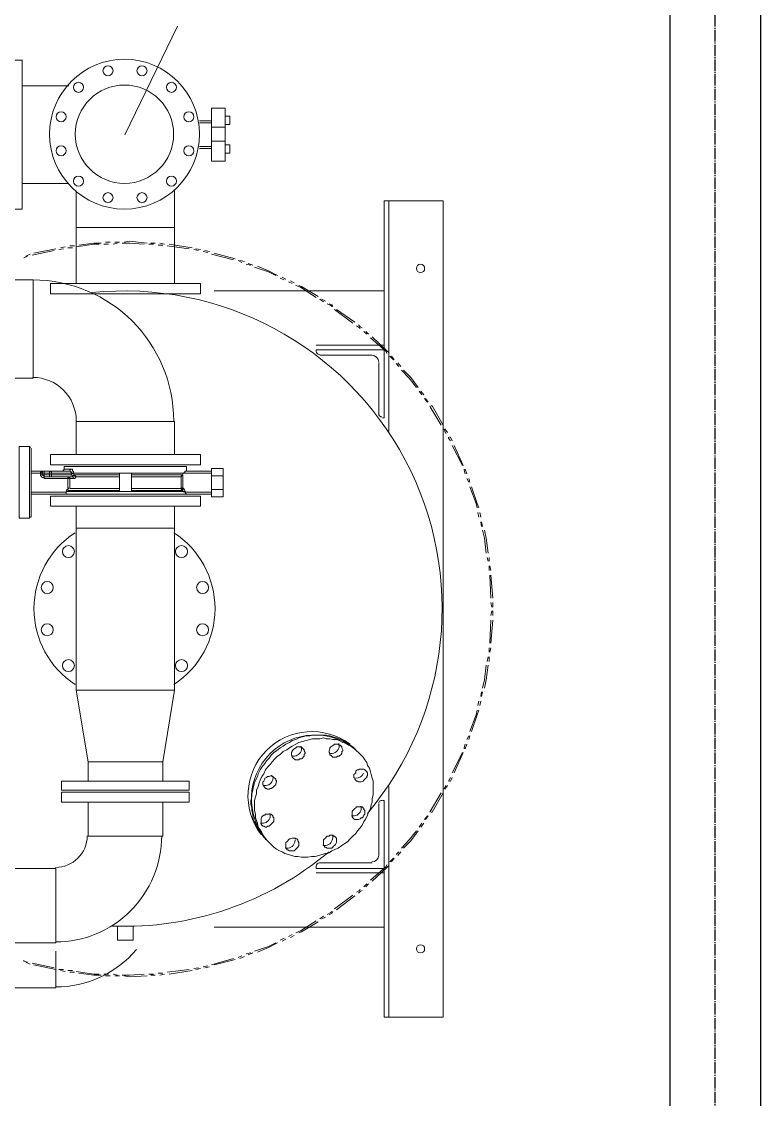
# Model space of a CAD drawing. Header units: millimetres. Extents: x -18489 to 17339, y -1599 to 10961.
# Drawn here: x -14191 to -14028.1, y 7256.3 to 7493.9 of the extents above; entities that cross this region are included whole.
import ezdxf

# ---------------------------------------------------------------- set-up
doc = ezdxf.new("R2010")
doc.units = ezdxf.units.MM
doc.linetypes.add('X-CUB3-L10$0$COL-CEN-LIN', pattern=[3.25, 2.5, -0.25, 0.25, -0.25])
for name, color, linetype in [('188K-SM-03-F10-MECH-EQ-Y2257103$0$M-EQPM-AD', 5, 'Continuous'), ('X-CUB3-L10$0$CCL', 8, 'X-CUB3-L10$0$COL-CEN-LIN'), ('X-CUB3-L10$0$WALL-RC', 8, 'Continuous')]:
    doc.layers.add(name, color=color, linetype=linetype)

# ---------------------------------------------------------------- blocks, each defined once
blk = doc.blocks.new('188K-SM-03-F10-MECH-EQ-Y2257103$0$矽品二林中科一期-設備-空調$0$ZIN280AH(OD1400TL2135) 外型圖-Model')
at = {"color": 0, "lineweight": 13}
for points in [[(4426.6, 8226.2), (4311.1, 7987)], [(4084.1, 8094.5), (4187.4, 8094.5)], [(4532, 8003.3), (4532, 8045.8), (4501.6, 8045.8), (4501.6, 8003.3)], [(4532, 8027.6), (4542.1, 8027.6), (4542.1, 8009.3), (4532, 8009.3)], [(4501.6, 7972.9), (4501.6, 7928.3), (4532, 7928.3), (4532, 7972.9)], [(4532, 7946.5), (4542.1, 7946.5), (4542.1, 7964.7), (4532, 7964.7)], [(4187.4, 7879.6), (4084.1, 7879.6)], [(4203.6, 7863.4), (4203.6, 7658.7)], [(4420.5, 7863.4), (4420.5, 7658.7)], [(4882.6, 6369.6), (4882.6, 6041.3), (5012.3, 6041.3), (5012.3, 7841.1), (4882.6, 7841.1), (4882.6, 7512.8)], [(4892.8, 7332.4), (4892.8, 7841.1)], [(4203.6, 7782.3), (4420.5, 7782.3)], [(4258.4, 7747.9), (4242.1, 7747.9), (4209.7, 7743.8)], [(4278.6, 7749.9), (4268.5, 7749.9)], [(4294.8, 7747.9), (4284.7, 7745.9)], [(4298.9, 7749.9), (4288.8, 7749.9)], [(4353.6, 7745.9), (4321.2, 7747.9), (4305, 7747.9)], [(4359.7, 7747.9), (4321.2, 7751.9), (4309, 7749.9)], [(4377.9, 7747.9), (4367.8, 7747.9)], [(4398.2, 7745.9), (4388.1, 7747.9)], [(4102.3, 7723.6), (4092.2, 7719.5)], [(4155, 7731.7), (4106.3, 7721.5)], [(4159, 7735.7), (4110.4, 7725.6)], [(4175.3, 7735.7), (4165.1, 7733.7)], [(4179.3, 7739.8), (4169.2, 7737.7)], [(4195.5, 7737.7), (4185.4, 7737.7)], [(4199.6, 7741.8), (4189.4, 7741.8)], [(4254.3, 7745.9), (4242.1, 7745.9), (4203.6, 7739.8)], [(4274.6, 7745.9), (4264.4, 7745.9)], [(4373.9, 7745.9), (4363.8, 7745.9)], [(4394.2, 7743.8), (4384, 7743.8)], [(4452.9, 7735.7), (4404.3, 7741.8)], [(4459, 7737.7), (4408.3, 7745.9)], [(4473.2, 7731.7), (4463.1, 7733.7)], [(4477.3, 7733.7), (4467.1, 7735.7)], [(4493.5, 7727.6), (4483.3, 7729.6)], [(4497.5, 7729.6), (4487.4, 7731.7)], [(4550.2, 7711.4), (4501.6, 7723.6)], [(4554.3, 7713.4), (4507.7, 7725.6)], [(4096.2, 7719.5), (4088.1, 7715.4)], [(4568.5, 7705.3), (4560.4, 7709.4)], [(4574.5, 7707.3), (4564.4, 7709.4)], [(4588.7, 7699.2), (4578.6, 7701.3)], [(4592.8, 7699.2), (4582.7, 7703.3)], [(4643.5, 7676.9), (4627.2, 7685), (4596.8, 7695.2)], [(4647.5, 7676.9), (4627.2, 7687.1), (4602.9, 7697.2)], [(2387.6, 7449.9), (4108.4, 7449.9), (4108.4, 7666.8), (2387.6, 7666.8)], [(4661.7, 7666.8), (4653.6, 7670.9)], [(4665.8, 7668.8), (4657.6, 7672.9)], [(4679.9, 7658.7), (4671.8, 7662.8)], [(4684, 7660.7), (4675.9, 7664.8)], [(4732.6, 7628.3), (4698.2, 7650.6), (4688, 7654.6)], [(4736.7, 7630.3), (4700.2, 7652.6), (4694.1, 7654.6)], [(4882.6, 7642.5), (4507.7, 7642.5)], [(4748.9, 7618.2), (4740.7, 7624.2)], [(4752.9, 7620.2), (4744.8, 7624.2)], [(4767.1, 7608), (4765.1, 7610.1), (4757, 7614.1)], [(4769.1, 7608), (4767.1, 7612.1), (4761, 7614.1)], [(4813.7, 7571.5), (4773.2, 7601.9)], [(4817.8, 7573.6), (4777.2, 7601.9)], [(4829.9, 7559.4), (4827.9, 7561.4), (4821.8, 7565.5)], [(4834, 7561.4), (4829.9, 7563.4), (4825.9, 7567.5)], [(4844.1, 7547.2), (4838, 7553.3)], [(4848.2, 7547.2), (4842.1, 7553.3)], [(4888.7, 7504.7), (4886.7, 7508.7), (4852.2, 7539.1)], [(4892.8, 7506.7), (4888.7, 7510.7), (4856.3, 7541.1)], [(4882.6, 7522.9), (4732.6, 7522.9)], [(4878.6, 7362.8), (4882.6, 7362.8), (4882.6, 7512.8), (4732.6, 7512.8), (4732.6, 7508.7)], [(4856.3, 7500.6), (4740.7, 7500.6)], [(4902.9, 7490.5), (4894.8, 7498.6)], [(4904.9, 7490.5), (4898.8, 7498.6)], [(4870.5, 7484.4), (4870.5, 7370.9)], [(4915.1, 7476.3), (4909, 7482.4)], [(4919.1, 7476.3), (4913, 7484.4)], [(4953.6, 7429.7), (4937.3, 7449.9), (4921.1, 7468.2)], [(4957.6, 7429.7), (4941.4, 7452), (4925.2, 7468.2)], [(4965.7, 7413.5), (4959.6, 7421.6)], [(4969.8, 7413.5), (4963.7, 7421.6)], [(4977.9, 7397.2), (4971.8, 7405.3)], [(4979.9, 7397.2), (4973.8, 7405.3)], [(5008.3, 7346.6), (4984, 7387.1), (4984, 7389.1)], [(5012.3, 7346.6), (4988, 7389.1), (4986, 7389.1)], [(4203.6, 7281.7), (4203.6, 7354.7), (4420.5, 7354.7), (4420.5, 7281.7)], [(5018.4, 7328.3), (5014.4, 7338.5)], [(5022.5, 7330.4), (5016.4, 7338.5)], [(5028.6, 7312.1), (5024.5, 7318.2), (5024.5, 7320.2)], [(5032.6, 7312.1), (5028.6, 7320.2), (5026.5, 7320.2)], [(4104.3, 7295.9), (4104.3, 7143.9)], [(5054.9, 7257.4), (5032.6, 7302)], [(5056.9, 7257.4), (5036.7, 7302)], [(4446.9, 7245.2), (4446.9, 7255.4), (4311.1, 7255.4), (4177.3, 7255.4), (4177.3, 7249.3), (4193.5, 7249.3), (4195.5, 7249.3), (4195.5, 7247.3), (4195.5, 7245.2), (4197.6, 7245.2), (4197.6, 7243.2), (4197.6, 7241.2), (4298.9, 7241.2)], [(4501.6, 7204.7), (4501.6, 7188.5), (4527.9, 7188.5), (4527.9, 7251.3), (4501.6, 7251.3), (4501.6, 7235.1), (4501.6, 7204.7), (4527.9, 7204.7)], [(5061, 7239.1), (5059, 7247.3), (5059, 7249.3)], [(5065, 7239.1), (5061, 7249.3)], [(4104.3, 7241.2), (4124.6, 7241.2), (4124.6, 7243.2), (4126.6, 7243.2), (4128.6, 7245.2), (4130.7, 7245.2), (4132.7, 7245.2), (4134.7, 7245.2)], [(4104.3, 7245.2), (4132.7, 7245.2)], [(4128.6, 7237.1), (4124.6, 7237.1), (4124.6, 7241.2), (4128.6, 7241.2)], [(4146.9, 7245.2), (4134.7, 7245.2), (4132.7, 7245.2), (4132.7, 7243.2), (4132.7, 7241.2), (4128.6, 7241.2), (4128.6, 7237.1), (4132.7, 7237.1), (4132.7, 7241.2), (4144.9, 7241.2), (4144.9, 7243.2), (4146.9, 7245.2), (4148.9, 7245.2), (4148.9, 7243.2), (4148.9, 7241.2), (4193.5, 7241.2), (4193.5, 7239.1), (4193.5, 7237.1), (4148.9, 7237.1), (4148.9, 7241.2), (4144.9, 7241.2), (4144.9, 7237.1), (4132.7, 7237.1), (4132.7, 7235.1), (4132.7, 7233.1), (4134.7, 7233.1), (4146.9, 7233.1)], [(4298.9, 7202.7), (4185.4, 7202.7), (4185.4, 7229), (4132.7, 7229), (4132.7, 7233.1), (4134.7, 7233.1)], [(4148.9, 7245.2), (4189.4, 7245.2), (4191.5, 7245.2), (4191.5, 7243.2), (4193.5, 7243.2), (4193.5, 7241.2)], [(4148.9, 7233.1), (4195.5, 7233.1)], [(4298.9, 7206.7), (4189.4, 7206.7), (4189.4, 7229), (4199.6, 7229), (4201.6, 7229), (4201.6, 7231), (4203.6, 7233.1)], [(4197.6, 7241.2), (4193.5, 7241.2), (4197.6, 7241.2)], [(4193.5, 7237.1), (4195.5, 7235.1), (4199.6, 7235.1)], [(4298.9, 7233.1), (4203.6, 7233.1), (4201.6, 7235.1), (4199.6, 7237.1), (4298.9, 7237.1)], [(4325.2, 7241.2), (4442.8, 7241.2), (4442.8, 7243.2), (4442.8, 7245.2), (4501.6, 7245.2), (4442.8, 7245.2)], [(4325.2, 7237.1), (4438.7, 7237.1), (4438.7, 7206.7)], [(4325.2, 7233.1), (4434.7, 7233.1), (4434.7, 7206.7), (4436.7, 7206.7), (4438.7, 7206.7), (4438.7, 7202.7)], [(4438.7, 7237.1), (4438.7, 7237.1)], [(4501.6, 7235.1), (4527.9, 7235.1)], [(5069.1, 7220.9), (5065, 7229)], [(5071.1, 7220.9), (5069.1, 7229)], [(4298.9, 7200.6), (4181.3, 7200.6), (4181.3, 7198.6), (4181.3, 7196.6), (4181.3, 7194.6), (4104.3, 7194.6)], [(4185.4, 7202.7), (4185.4, 7202.7)], [(4325.2, 7202.7), (4438.7, 7202.7), (4436.7, 7204.7), (4434.7, 7204.7), (4434.7, 7206.7), (4325.2, 7206.7)], [(4325.2, 7200.6), (4440.8, 7200.6), (4440.8, 7198.6), (4444.8, 7198.6), (4444.8, 7200.6), (4440.8, 7200.6)], [(5087.3, 7164.2), (5085.3, 7174.3), (5071.1, 7210.8)], [(5091.4, 7164.2), (5087.3, 7174.3), (5075.2, 7210.8)], [(4104.3, 7198.6), (4181.3, 7198.6)], [(4177.3, 7194.6), (4177.3, 7194.6)], [(4177.3, 7194.6), (4311.1, 7194.6), (4444.8, 7194.6)], [(4444.8, 7198.6), (4501.6, 7198.6), (4444.8, 7198.6), (4444.8, 7196.6), (4446.9, 7194.6), (4501.6, 7194.6), (4446.9, 7194.6)], [(4203.6, 7168.2), (4203.6, 6762.8)], [(4420.5, 7168.2), (4420.5, 6762.8)], [(5091.4, 7143.9), (5089.4, 7154)], [(5095.4, 7143.9), (5093.4, 7154)], [(5097.5, 7123.6), (5095.4, 7133.7)], [(5099.5, 7123.6), (5097.5, 7133.7)], [(4203.6, 7119.6), (4420.5, 7119.6)], [(5107.6, 7064.8), (5103.5, 7097.3), (5099.5, 7115.5)], [(5111.7, 7064.8), (5107.6, 7097.3), (5103.5, 7115.5)], [(5111.7, 7046.6), (5109.6, 7054.7)], [(5113.7, 7046.6), (5113.7, 7054.7)], [(5113.7, 7026.3), (5113.7, 7036.5)], [(5117.7, 7026.3), (5115.7, 7036.5)], [(5117.7, 6965.5), (5115.7, 7016.2)], [(5121.8, 6965.5), (5117.7, 7016.2)], [(5119.8, 6945.3), (5117.7, 6955.4)], [(5121.8, 6945.3), (5121.8, 6955.4)], [(5115.7, 6866.2), (5117.7, 6916.9)], [(5117.7, 6927), (5119.8, 6937.1)], [(5117.7, 6866.2), (5121.8, 6916.9)], [(5121.8, 6927), (5121.8, 6937.1)], [(5113.7, 6845.9), (5113.7, 6856.1)], [(5115.7, 6845.9), (5117.7, 6856.1)], [(5109.6, 6825.7), (5111.7, 6835.8)], [(5113.7, 6825.7), (5113.7, 6835.8)], [(5099.5, 6766.9), (5103.5, 6785.1), (5107.6, 6817.6)], [(5103.5, 6766.9), (5107.6, 6785.1), (5111.7, 6817.6)], [(5095.4, 6748.7), (5097.5, 6758.8)], [(5097.5, 6748.7), (5099.5, 6758.8)], [(5089.4, 6728.4), (5091.4, 6738.5)], [(5093.4, 6728.4), (5095.4, 6738.5)], [(5071.1, 6671.6), (5085.3, 6708.1), (5087.3, 6718.2)], [(5075.2, 6671.6), (5087.3, 6708.1), (5091.4, 6718.2)], [(4621.2, 6432.5), (4621.2, 6434.5), (4617.1, 6438.5), (4613.1, 6444.6), (4609, 6450.7), (4604.9, 6456.8), (4600.9, 6462.9), (4598.9, 6469), (4594.8, 6475), (4592.8, 6483.1), (4592.8, 6489.2), (4590.8, 6497.3), (4590.8, 6503.4), (4588.7, 6511.5), (4588.7, 6519.6), (4590.8, 6527.7), (4590.8, 6533.8), (4592.8, 6541.9), (4594.8, 6550), (4596.8, 6558.1), (4598.9, 6564.2), (4602.9, 6572.3), (4604.9, 6578.4), (4609, 6586.5), (4613.1, 6592.6), (4619.1, 6600.7), (4623.2, 6606.8), (4629.3, 6612.9), (4633.3, 6618.9), (4639.4, 6625), (4645.5, 6629.1), (4653.6, 6635.2), (4659.7, 6639.2), (4665.8, 6643.3), (4673.9, 6647.3), (4679.9, 6651.4), (4688, 6653.4), (4694.1, 6657.4), (4702.2, 6659.5), (4710.3, 6661.5), (4718.4, 6661.5), (4724.5, 6663.5), (4732.6, 6663.5), (4740.7, 6663.5), (4748.9, 6663.5), (4754.9, 6663.5), (4763, 6661.5), (4769.1, 6659.5), (4777.2, 6657.4), (4783.3, 6655.4), (4789.4, 6653.4), (4795.5, 6649.3), (4801.5, 6645.3), (4807.6, 6641.2), (4813.7, 6637.2), (4817.8, 6633.1)], [(5065, 6653.4), (5069.1, 6661.5)], [(5069.1, 6653.4), (5071.1, 6661.5)], [(5059, 6633.1), (5059, 6635.2), (5061, 6643.3)], [(5061, 6633.1), (5065, 6643.3)], [(5032.6, 6580.4), (5054.9, 6625)], [(5036.7, 6580.4), (5056.9, 6625)], [(4230, 6604.7), (4230, 6562.2)], [(4394.2, 6604.7), (4394.2, 6562.2)], [(5024.5, 6562.2), (5028.6, 6570.3)], [(5026.5, 6562.2), (5028.6, 6562.2), (5032.6, 6570.3)], [(4892.8, 6550), (4892.8, 6041.3)], [(4984, 6493.3), (4984, 6495.3), (5008.3, 6535.8)], [(4986, 6493.3), (4988, 6493.3), (5012.3, 6535.8)], [(5014.4, 6543.9), (5018.4, 6552.1)], [(5016.4, 6543.9), (5022.5, 6552.1)], [(4230, 6515.6), (4230, 6440.6), (4394.2, 6440.6), (4394.2, 6515.6)], [(4878.6, 6519.6), (4882.6, 6519.6), (4882.6, 6369.6), (4732.6, 6369.6), (4732.6, 6373.7)], [(4870.5, 6398), (4870.5, 6511.5)], [(4959.6, 6460.8), (4965.7, 6469)], [(4963.7, 6460.8), (4969.8, 6469)], [(4971.8, 6477.1), (4977.9, 6485.2)], [(4973.8, 6477.1), (4979.9, 6485.2)], [(4921.1, 6414.2), (4937.3, 6432.5), (4953.6, 6452.7)], [(4925.2, 6414.2), (4941.4, 6430.4), (4957.6, 6452.7)], [(4894.8, 6383.8), (4902.9, 6391.9)], [(4898.8, 6383.8), (4904.9, 6391.9)], [(4909, 6400), (4915.1, 6406.1)], [(4913, 6398), (4919.1, 6406.1)], [(3546.9, 6369.6), (4159, 6369.6), (4159, 6205.5), (3546.9, 6205.5)], [(4856.3, 6381.8), (4740.7, 6381.8)], [(4852.2, 6343.3), (4886.7, 6373.7), (4888.7, 6377.7)], [(4856.3, 6341.3), (4888.7, 6371.7), (4892.8, 6375.7)], [(4882.6, 6359.5), (4732.6, 6359.5)], [(4821.8, 6316.9), (4827.9, 6321), (4829.9, 6323)], [(4825.9, 6314.9), (4829.9, 6319), (4834, 6321)], [(4838, 6329.1), (4844.1, 6335.2)], [(4842.1, 6329.1), (4848.2, 6335.2)], [(4773.2, 6280.5), (4813.7, 6310.9)], [(4777.2, 6278.4), (4817.8, 6308.8)], [(4757, 6268.3), (4765.1, 6272.3), (4767.1, 6274.4)], [(4761, 6268.3), (4767.1, 6270.3), (4769.1, 6274.4)], [(4688, 6227.8), (4698.2, 6231.8), (4732.6, 6254.1)], [(4694.1, 6227.8), (4700.2, 6229.8), (4736.7, 6252.1)], [(4740.7, 6258.2), (4748.9, 6264.2)], [(4744.8, 6258.2), (4752.9, 6262.2)], [(4294.8, 6241.9), (4294.8, 6211.5), (4329.3, 6211.5), (4329.3, 6241.9)], [(4882.6, 6239.9), (4507.7, 6239.9)], [(4596.8, 6187.2), (4627.2, 6197.4), (4643.5, 6205.5)], [(4602.9, 6185.2), (4627.2, 6195.3), (4647.5, 6205.5)], [(4653.6, 6211.5), (4661.7, 6215.6)], [(4657.6, 6209.5), (4665.8, 6213.6)], [(4671.8, 6219.7), (4679.9, 6223.7)], [(4675.9, 6217.6), (4684, 6221.7)], [(4159, 6187.2), (4159, 6106.1), (3646.3, 6106.1)], [(4578.6, 6181.1), (4588.7, 6183.2)], [(4582.7, 6179.1), (4592.8, 6183.2)], [(4088.1, 6167), (4088.1, 6164.9), (4096.2, 6162.9)], [(4092.2, 6162.9), (4102.3, 6158.8)], [(4106.3, 6160.9), (4155, 6150.7)], [(4110.4, 6156.8), (4159, 6146.7)], [(4483.3, 6152.8), (4493.5, 6154.8)], [(4501.6, 6156.8), (4550.2, 6171)], [(4507.7, 6156.8), (4554.3, 6169)], [(4560.4, 6173), (4568.5, 6177.1)], [(4564.4, 6171), (4574.5, 6175.1)], [(4165.1, 6146.7), (4175.3, 6146.7)], [(4169.2, 6144.7), (4179.3, 6142.6)], [(4185.4, 6144.7), (4195.5, 6144.7)], [(4189.4, 6140.6), (4199.6, 6140.6)], [(4203.6, 6142.6), (4242.1, 6136.6), (4254.3, 6136.6)], [(4209.7, 6138.6), (4242.1, 6134.5), (4258.4, 6134.5)], [(4264.4, 6136.6), (4274.6, 6136.6)], [(4268.5, 6132.5), (4278.6, 6132.5)], [(4284.7, 6136.6), (4294.8, 6134.5)], [(4288.8, 6132.5), (4298.9, 6132.5)], [(4305, 6134.5), (4321.2, 6134.5), (4353.6, 6136.6)], [(4309, 6132.5), (4321.2, 6130.5), (4359.7, 6132.5)], [(4363.8, 6136.6), (4373.9, 6136.6)], [(4367.8, 6134.5), (4377.9, 6134.5)], [(4384, 6138.6), (4394.2, 6138.6)], [(4388.1, 6134.5), (4398.2, 6136.6)], [(4404.3, 6140.6), (4452.9, 6146.7)], [(4408.3, 6136.6), (4459, 6144.7)], [(4463.1, 6148.7), (4473.2, 6150.7)], [(4467.1, 6146.7), (4477.3, 6148.7)], [(4487.4, 6150.7), (4497.5, 6152.8)]]:
    blk.add_lwpolyline(points, dxfattribs=at)
for points in [[(4061.8, 7822.9), (4084.1, 7822.9), (4084.1, 8151.2), (4061.8, 8151.2)], [(4501.6, 8017.4), (4475.2, 8017.4)], [(4501.6, 8013.4), (4475.2, 8013.4)], [(4501.6, 8003.3), (4532, 8003.3), (4532, 7972.9), (4501.6, 7972.9)], [(4501.6, 7960.7), (4475.2, 7960.7)], [(4475.2, 7956.6), (4501.6, 7956.6)], [(4146.9, 7658.7), (4146.9, 7636.4), (4477.3, 7636.4), (4477.3, 7658.7)], [(4078, 7141.9), (4078, 7299.9), (4100.3, 7299.9), (4100.3, 7141.9)], [(4146.9, 7259.4), (4477.3, 7259.4), (4477.3, 7281.7), (4146.9, 7281.7)], [(4148.9, 7233.1), (4146.9, 7233.1), (4144.9, 7233.1), (4144.9, 7235.1), (4144.9, 7237.1), (4148.9, 7237.1), (4148.9, 7235.1)], [(4185.4, 7233.1), (4187.4, 7233.1), (4187.4, 7231), (4189.4, 7231), (4189.4, 7229), (4185.4, 7229)], [(4311.1, 7200.6), (4325.2, 7200.6), (4325.2, 7241.2), (4311.1, 7241.2), (4298.9, 7241.2), (4298.9, 7200.6)], [(4501.6, 7241.2), (4442.8, 7241.2)], [(4146.9, 7190.5), (4477.3, 7190.5), (4477.3, 7168.2), (4146.9, 7168.2)], [(4230, 6604.7), (4203.6, 6762.8), (4420.5, 6762.8), (4394.2, 6604.7)], [(4848.2, 6493.3), (4846.1, 6487.2), (4842.1, 6479.1), (4838, 6473), (4834, 6464.9), (4829.9, 6458.8), (4823.8, 6452.7), (4819.8, 6446.7), (4813.7, 6440.6), (4807.6, 6434.5), (4801.5, 6428.4), (4795.5, 6424.4), (4789.4, 6420.3), (4781.3, 6414.2), (4775.2, 6412.2), (4767.1, 6408.1), (4761, 6404.1), (4752.9, 6402.1), (4744.8, 6400), (4738.7, 6398), (4730.6, 6396), (4722.5, 6396), (4714.4, 6394), (4708.3, 6394), (4700.2, 6394), (4692.1, 6396), (4686, 6396), (4677.9, 6398), (4671.8, 6400), (4663.7, 6402.1), (4657.6, 6406.1), (4651.6, 6408.1), (4645.5, 6412.2), (4639.4, 6416.3), (4635.3, 6420.3), (4629.3, 6426.4), (4625.2, 6430.4), (4619.1, 6436.5), (4615.1, 6442.6), (4613.1, 6448.7), (4609, 6454.8), (4604.9, 6460.8), (4602.9, 6469), (4600.9, 6475), (4598.9, 6481.1), (4598.9, 6489.2), (4596.8, 6497.3), (4596.8, 6503.4), (4596.8, 6511.5), (4596.8, 6519.6), (4598.9, 6527.7), (4600.9, 6533.8), (4600.9, 6541.9), (4604.9, 6550), (4607, 6558.1), (4609, 6564.2), (4613.1, 6572.3), (4617.1, 6578.4), (4621.2, 6586.5), (4625.2, 6592.6), (4631.3, 6598.7), (4635.3, 6604.7), (4641.4, 6610.8), (4647.5, 6616.9), (4653.6, 6621), (4659.7, 6627), (4667.8, 6631.1), (4673.9, 6635.2), (4679.9, 6639.2), (4688, 6643.3), (4694.1, 6647.3), (4702.2, 6649.3), (4710.3, 6651.4), (4718.4, 6653.4), (4724.5, 6655.4), (4732.6, 6655.4), (4740.7, 6655.4), (4748.9, 6657.4), (4754.9, 6655.4), (4763, 6655.4), (4769.1, 6653.4), (4777.2, 6653.4), (4783.3, 6651.4), (4791.4, 6647.3), (4797.5, 6645.3), (4803.6, 6641.2), (4809.7, 6639.2), (4815.7, 6635.2), (4821.8, 6629.1), (4825.9, 6625), (4832, 6618.9), (4836, 6614.9), (4840.1, 6608.8), (4844.1, 6602.7), (4846.1, 6596.6), (4850.2, 6590.6), (4852.2, 6582.5), (4854.2, 6576.4), (4856.3, 6568.3), (4858.3, 6562.2), (4858.3, 6554.1), (4858.3, 6546), (4858.3, 6539.9), (4858.3, 6531.8), (4856.3, 6523.7), (4856.3, 6515.6), (4854.2, 6509.5), (4852.2, 6501.4)], [(4704.3, 6633.1), (4702.2, 6635.2), (4700.2, 6635.2), (4698.2, 6637.2), (4696.2, 6637.2), (4692.1, 6637.2), (4690.1, 6637.2), (4688, 6635.2), (4684, 6633.1), (4682, 6631.1), (4679.9, 6629.1), (4679.9, 6627), (4677.9, 6625), (4677.9, 6621), (4677.9, 6618.9), (4679.9, 6616.9), (4679.9, 6614.9), (4682, 6612.9), (4684, 6610.8), (4686, 6608.8), (4688, 6608.8), (4692.1, 6608.8), (4694.1, 6608.8), (4696.2, 6610.8), (4700.2, 6610.8), (4702.2, 6612.9), (4704.3, 6614.9), (4706.3, 6616.9), (4706.3, 6621), (4708.3, 6623), (4708.3, 6625), (4706.3, 6629.1), (4706.3, 6631.1)], [(4787.4, 6639.2), (4785.3, 6641.2), (4783.3, 6641.2), (4781.3, 6643.3), (4779.3, 6643.3), (4775.2, 6643.3), (4773.2, 6643.3), (4771.1, 6641.2), (4767.1, 6639.2), (4765.1, 6637.2), (4763, 6635.2), (4763, 6633.1), (4761, 6629.1), (4761, 6627), (4761, 6625), (4763, 6623), (4763, 6618.9), (4765.1, 6618.9), (4767.1, 6616.9), (4769.1, 6614.9), (4771.1, 6614.9), (4775.2, 6614.9), (4777.2, 6614.9), (4779.3, 6616.9), (4783.3, 6616.9), (4785.3, 6618.9), (4787.4, 6621), (4789.4, 6623), (4789.4, 6627), (4791.4, 6629.1), (4791.4, 6631.1), (4789.4, 6635.2), (4789.4, 6637.2)], [(4842.1, 6584.5), (4840.1, 6586.5), (4838, 6588.5), (4836, 6588.5), (4834, 6588.5), (4829.9, 6588.5), (4827.9, 6588.5), (4825.9, 6586.5), (4823.8, 6586.5), (4819.8, 6584.5), (4819.8, 6580.4), (4817.8, 6578.4), (4815.7, 6576.4), (4815.7, 6574.3), (4815.7, 6570.3), (4817.8, 6568.3), (4817.8, 6566.2), (4819.8, 6564.2), (4821.8, 6562.2), (4823.8, 6562.2), (4825.9, 6560.2), (4829.9, 6560.2), (4832, 6560.2), (4836, 6562.2), (4838, 6564.2), (4840.1, 6566.2), (4842.1, 6568.3), (4844.1, 6570.3), (4844.1, 6572.3), (4846.1, 6574.3), (4846.1, 6578.4), (4846.1, 6580.4), (4844.1, 6582.5)], [(4171.2, 6541.9), (4452.9, 6541.9), (4452.9, 6562.2), (4171.2, 6562.2)], [(4641.4, 6568.3), (4639.4, 6570.3), (4637.4, 6572.3), (4635.3, 6572.3), (4633.3, 6574.3), (4629.3, 6572.3), (4627.2, 6572.3), (4625.2, 6572.3), (4623.2, 6570.3), (4619.1, 6568.3), (4619.1, 6566.2), (4617.1, 6562.2), (4615.1, 6560.2), (4615.1, 6558.1), (4615.1, 6554.1), (4617.1, 6552.1), (4617.1, 6550), (4619.1, 6548), (4621.2, 6546), (4623.2, 6546), (4625.2, 6543.9), (4629.3, 6543.9), (4631.3, 6546), (4633.3, 6546), (4637.4, 6548), (4639.4, 6550), (4641.4, 6552.1), (4643.5, 6554.1), (4643.5, 6556.1), (4645.5, 6560.2), (4645.5, 6562.2), (4643.5, 6564.2), (4643.5, 6566.2)], [(4171.2, 6537.9), (4452.9, 6537.9), (4452.9, 6515.6), (4171.2, 6515.6)], [(4637.4, 6485.2), (4635.3, 6487.2), (4633.3, 6489.2), (4629.3, 6489.2), (4627.2, 6489.2), (4625.2, 6489.2), (4621.2, 6489.2), (4619.1, 6487.2), (4617.1, 6487.2), (4615.1, 6485.2), (4613.1, 6483.1), (4611, 6479.1), (4611, 6477.1), (4611, 6475), (4611, 6471), (4611, 6469), (4611, 6466.9), (4613.1, 6464.9), (4615.1, 6462.9), (4617.1, 6462.9), (4621.2, 6460.8), (4623.2, 6460.8), (4625.2, 6462.9), (4629.3, 6462.9), (4631.3, 6464.9), (4633.3, 6466.9), (4635.3, 6469), (4637.4, 6471), (4639.4, 6473), (4639.4, 6475), (4639.4, 6479.1), (4639.4, 6481.1), (4637.4, 6483.1)], [(4838, 6501.4), (4836, 6503.4), (4834, 6505.4), (4829.9, 6505.4), (4827.9, 6505.4), (4825.9, 6505.4), (4821.8, 6505.4), (4819.8, 6503.4), (4817.8, 6501.4), (4815.7, 6499.4), (4813.7, 6497.3), (4811.7, 6495.3), (4811.7, 6493.3), (4811.7, 6489.2), (4811.7, 6487.2), (4811.7, 6485.2), (4811.7, 6483.1), (4813.7, 6481.1), (4815.7, 6479.1), (4817.8, 6477.1), (4821.8, 6477.1), (4823.8, 6477.1), (4825.9, 6477.1), (4829.9, 6479.1), (4832, 6481.1), (4834, 6481.1), (4836, 6483.1), (4838, 6487.2), (4840.1, 6489.2), (4840.1, 6491.2), (4840.1, 6495.3), (4840.1, 6497.3), (4838, 6499.4)], [(4775.2, 6438.5), (4773.2, 6440.6), (4771.1, 6440.6), (4769.1, 6442.6), (4765.1, 6442.6), (4763, 6442.6), (4761, 6440.6), (4757, 6440.6), (4754.9, 6438.5), (4752.9, 6436.5), (4750.9, 6434.5), (4748.9, 6432.5), (4748.9, 6428.4), (4748.9, 6426.4), (4748.9, 6424.4), (4748.9, 6420.3), (4750.9, 6418.3), (4750.9, 6416.3), (4752.9, 6416.3), (4757, 6414.2), (4759, 6414.2), (4761, 6414.2), (4765.1, 6414.2), (4767.1, 6414.2), (4769.1, 6416.3), (4771.1, 6418.3), (4773.2, 6420.3), (4775.2, 6422.3), (4777.2, 6426.4), (4777.2, 6428.4), (4777.2, 6430.4), (4777.2, 6434.5), (4777.2, 6436.5)], [(4692.1, 6432.5), (4690.1, 6434.5), (4688, 6434.5), (4686, 6436.5), (4682, 6436.5), (4679.9, 6436.5), (4675.9, 6434.5), (4673.9, 6434.5), (4671.8, 6432.5), (4669.8, 6430.4), (4667.8, 6428.4), (4665.8, 6426.4), (4665.8, 6422.3), (4665.8, 6420.3), (4665.8, 6418.3), (4665.8, 6414.2), (4667.8, 6412.2), (4667.8, 6410.2), (4669.8, 6410.2), (4673.9, 6408.1), (4675.9, 6408.1), (4677.9, 6408.1), (4682, 6408.1), (4684, 6408.1), (4686, 6410.2), (4688, 6412.2), (4690.1, 6414.2), (4692.1, 6416.3), (4694.1, 6420.3), (4694.1, 6422.3), (4694.1, 6424.4), (4694.1, 6426.4), (4692.1, 6430.4)]]:
    blk.add_lwpolyline(points, close=True, dxfattribs=at)
for points in [[(4197.6, 7229.8, 0.411807), (4194.8, 7233.1, 0.286588), (4197.4, 7235, -0.159856), (4201.3, 7233.2)], [(4197.6, 7241.2), (4197.6, 7239.1, 0.227261), (4200, 7237.2)], [(4187.2, 7208.4, -0.263762), (4183.9, 7204.7, 0.367689), (4181.3, 7201.7)], [(4678.7, 6617.4, 0.38603), (4699.2, 6628.3, 0.175105), (4699.5, 6638.7)], [(4761.8, 6623.5, 0.38603), (4782.3, 6634.4, 0.175105), (4782.6, 6644.8)], [(4615.9, 6552.6, 0.38603), (4636.4, 6563.4, 0.175105), (4636.7, 6573.9)], [(4609.8, 6469.5, 0.38603), (4630.3, 6480.3, 0.175105), (4630.6, 6490.8)], [(4810.5, 6485.7, 0.38603), (4830.9, 6496.5, 0.175105), (4831.2, 6507)], [(4747.6, 6420.8, 0.38603), (4768.1, 6431.7, 0.175105), (4768.4, 6442.1)], [(4664.5, 6414.8, 0.38603), (4685, 6425.6, 0.115779), (4686, 6432.7)]]:
    blk.add_lwpolyline(points, format="xyb", dxfattribs=at)
for centre, radius in [((4310, 7988.1), 165.2), ((4273.6, 8127.9), 11.1), ((4348.6, 8127.9), 11.1), ((4208.7, 8091.4), 11.1), ((4413.4, 8091.4), 11.1), ((4310, 7988.1), 108.4), ((4170.2, 8026.6), 11.1), ((4451.9, 8026.6), 11.1), ((4170.2, 7951.6), 11.1), ((4451.9, 7951.6), 11.1), ((4208.7, 7884.7), 11.1), ((4413.4, 7884.7), 11.1), ((4273.6, 7848.2), 11.1), ((4348.6, 7848.2), 11.1), ((4962.7, 7692.1), 9.12), ((4186.4, 7067.9), 13.2), ((4435.7, 7067.9), 13.2), ((4139.8, 6988.8), 13.2), ((4482.3, 6988.8), 13.2), ((4139.8, 6895.6), 13.2), ((4482.3, 6895.6), 13.2), ((4186.4, 6816.6), 13.2), ((4435.7, 6816.6), 13.2), ((4962.7, 6192.3), 9.12)]:
    blk.add_circle(centre, radius, dxfattribs=at)
for centre, radius, start, end in [((4107.4, 7355.7), 311.1, 0.0055, 90), ((4310, 6942.2), 700.3, 319.8834, 95.8942), ((4739.7, 7509.7), 7.09, 179.9976, 270.0024), ((4855.3, 7485.4), 15.2, 0.0048, 90.0007), ((4107.4, 7355.7), 96.3, 0.0054, 90.0002), ((4877.6, 7371.9), 7.09, 179.9976, 270.0024), ((4099.3, 7296.9), 3.04, 359.9983, 90.0109), ((4174.2, 7250.3), 3.04, 269.9969, 0.0031), ((4188.4, 7250.3), 3.04, 273.6463, 3.227), ((4131.7, 7238.1), 7.09, 179.9976, 270.0024), ((4131.7, 7242.2), 3.04, 89.9969, 180.0031), ((4131.7, 7238.1), 3.04, 179.9969, 270.0031), ((4202.6, 7221.9), 19.2, 109.9445, 123.1053), ((4200.6, 7236.1), 3.04, 116.6513, 170.5072), ((4439.8, 7232.1), 5.07, 105.5605, 164.6643), ((4437.7, 7242.2), 3.04, 278.5918, 359.3435), ((4435.7, 7201.6), 3.04, 2.2918, 83.8512), ((4435.7, 7201.6), 7.09, 0.7975, 81.6432), ((4445.8, 7191.5), 3.04, 90.6201, 125.9976), ((4099.3, 7144.9), 3.04, 269.9969, 0.0031), ((4310, 6942.2), 199.6, 123.0245, 236.9755), ((4310, 6942.2), 199.6, 303.0245, 56.9755), ((4723.3, 6530.1), 141.1, 53.3188, 217.2689), ((4730, 6523.4), 140.2, 50.1933, 220.3944), ((4820.8, 6585.5), 17.2, 267.5684, 339.1577), ((4877.6, 6512.5), 7.09, 89.9976, 180.0024), ((4158, 6441.6), 234.1, 269.9671, 0.0001), ((4158, 6441.6), 69.9, 270.0001, 359.7199), ((4310, 6942.2), 700.3, 267.8138, 310.089), ((4855.3, 6399), 15.2, 270.0004, 359.9996), ((4739.7, 6374.7), 7.09, 89.9976, 180.0024), ((4158, 6342.3), 234.1, 269.967, 319.5704)]:
    blk.add_arc(centre, radius, start, end, dxfattribs=at)
blk = doc.blocks.new('188K-SM-03-F10-MECH-EQ-Y2257103')
at = {"layer": '188K-SM-03-F10-MECH-EQ-Y2257103$0$M-EQPM-AD', "lineweight": 0, "ltscale": 0.1, "xscale": 0.09997486657821997, "yscale": 0.09997486657821997, "zscale": 0.09997486657821997}
blk.add_blockref('188K-SM-03-F10-MECH-EQ-Y2257103$0$矽品二林中科一期-設備-空調$0$ZIN280AH(OD1400TL2135) 外型圖-Model', (-14599.22, 6670.43), dxfattribs=at)
blk = doc.blocks.new('X-CUB3-L10$0$CUB3-10')
at = {"layer": 'X-CUB3-L10$0$CCL'}
blk.add_line((-1200, 0), (-1200, 9982.459), dxfattribs=at)
blk = doc.blocks.new('X-CUB3-L10')
at = {"layer": 'X-CUB3-L10$0$WALL-RC'}
for p, q in [((-14048.15, 7527.46), (-14048.15, 6677.46)), ((-14028.15, 7527.46), (-14028.15, 6677.46))]:
    blk.add_line(p, q, dxfattribs=at)
at = {"layer": 'X-CUB3-L10$0$CCL'}
blk.add_blockref('X-CUB3-L10$0$CUB3-10', (-12838.15, -720), dxfattribs=at)

msp = doc.modelspace()

# ---------------------------------------------------------------- block references
msp.add_blockref('188K-SM-03-F10-MECH-EQ-Y2257103', (0, 0))

# ---------------------------------------------------------------- next in the draw order: block references
msp.add_blockref('X-CUB3-L10', (0, 0))

doc.saveas('drawing.dxf')
